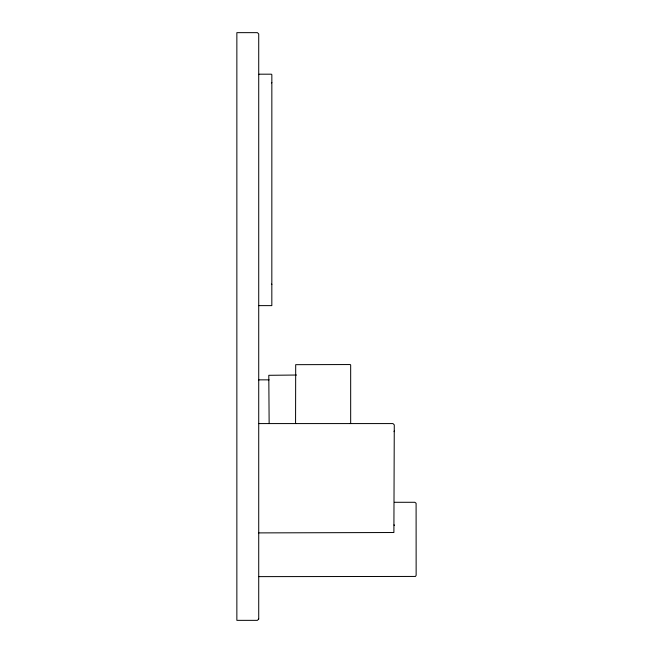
<?xml version="1.0" encoding="UTF-8"?>
<svg xmlns="http://www.w3.org/2000/svg" width="653" height="653" viewBox="0 0 653 653"><rect width="100%" height="100%" fill="white"/><g stroke="black" fill="none" stroke-linecap="round" stroke-linejoin="round"><path stroke-width="0.98" d="M258.719 74.63L259.159 74.189L271.403 74.189L271.844 74.63L271.828 305.62L258.735 305.62M271.844 82.498L271.403 82.939M258.719 380.283L259.159 379.85L269.126 379.85M394.281 431.013L394.102 431.666M350.237 423.577L350.669 423.136L350.669 364.978L350.237 364.545L295.695 364.668L295.564 423.136L295.997 423.577M296.535 375.034L268.791 375.304L269.142 423.577M258.719 423.577L392.967 423.577L394.281 424.891L393.89 532.513L258.719 532.897M394.42 502.288L414.826 502.288L416.1 503.259L416.141 575.309L415.488 576.444L258.719 576.623M271.403 284.088L271.844 284.52M394.102 524.808L394.281 525.461M258.719 619.036L257.413 620.35L236.859 620.35L236.859 32.65L257.413 32.65L258.719 33.964L258.719 619.036"/></g></svg>
